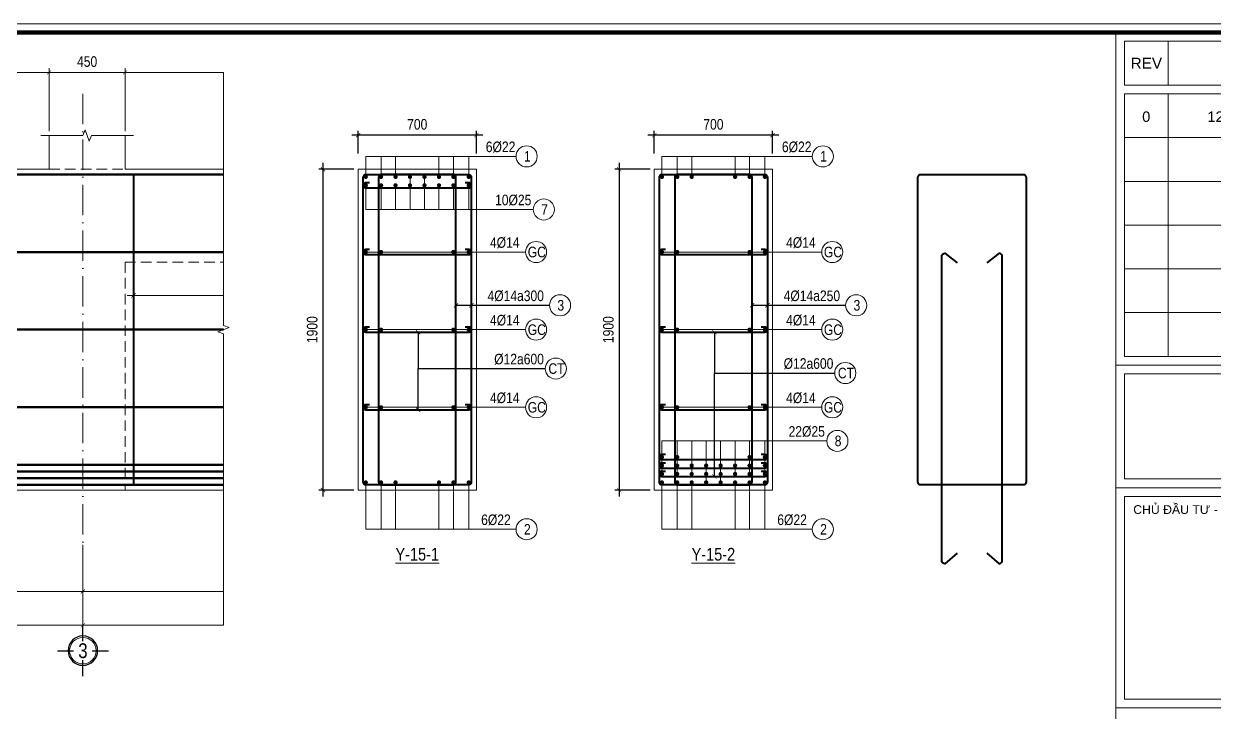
# Model space of a CAD drawing. Header units: millimetres. Extents: x 3014920 to 3563667, y -1638653 to -1356471.
# Drawn here: x 3182560 to 3189611, y -1610142 to -1606064 of the extents above; entities that cross this region are included whole.
import ezdxf
from ezdxf.enums import TextEntityAlignment as Align
from ezdxf.xclip import XClip

# ---------------------------------------------------------------- set-up
doc = ezdxf.new("R2010")
doc.units = ezdxf.units.MM
doc.header["$MEASUREMENT"] = 0
doc.header["$XCLIPFRAME"] = 0
doc.header["$PDMODE"] = 2
for name, pattern in [('6 TANG DIEN HINH 14-15$0$ACAD_ISO10W100', [18, 12, -3, 0, -3]), ('ACAD_ISO04W100', [30, 24, -3, 0, -3]), ('HIDDEN', [0.375, 0.25, -0.125])]:
    doc.linetypes.add(name, pattern=pattern)
doc.layers.get('0').update_dxf_attribs({"lineweight": 9})
doc.layers.get('Defpoints').update_dxf_attribs({"color": 10, "lineweight": 0})
for name, color, linetype, lineweight in [('2', 2, 'Continuous', 20), ('CDAI', 21, 'Continuous', 40), ('CTHEP', 50, 'Continuous', 50), ('DBAO', 90, 'Continuous', 13), ('DGIONG', 130, 'Continuous', 13), ('KTH', 154, 'Continuous', 9), ('Net khuat', 8, 'HIDDEN', 13), ('TEXT', 7, 'Continuous', 15), ('TRUC', 251, 'ACAD_ISO04W100', 9)]:
    doc.layers.add(name, color=color, linetype=linetype, lineweight=lineweight)
doc.layers.add('8', color=8, linetype='Continuous')
doc.styles.add('CHG_XX_Khung ten$0$A1 BORDER$0$ARIAL', font='arial.ttf')
doc.styles.add('CHG_XX_Khung ten$0$A1 BORDER$0$Title Block DD$0$ARIAL', font='arial.ttf')
doc.styles.add('CHG_XX_Khung ten$0$arial', font='arial.ttf')
doc.styles.add('HELVECONDENSE', font='VHELVCN_0.TTF')
doc.styles.add('Star-HelCon', font='VHELVCN_0.TTF')
doc.styles.add('TTP-HelCon', font='VHELVCN_0.TTF')
doc.dimstyles.new('TTP-25', dxfattribs={"dimscale": 25, "dimtxt": 2.5, "dimasz": 1, "dimexe": 1, "dimexo": 1, "dimgap": 0.09, "dimtad": 0, "dimdec": 4, "dimrnd": 1, "dimzin": 9, "dimdsep": 46, "dimtxsty": 'TTP-HelCon', "dimblk": 'ARCHTICK', "dimcen": 0.09, "dimdle": 1.5, "dimclrd": 256, "dimclre": 256, "dimclrt": 7, "dimadec": 0, "dimazin": 0, "dimtfac": 1, "dimtdec": 4, "dimtmove": 0, "dimatfit": 3, "dimldrblk": 'ARCHTICK', "dimfxl": 1, "dimtvp": 1, "dimtolj": 1, "dimtzin": 0, "dimarcsym": 0})

# ---------------------------------------------------------------- blocks, each defined once
blk = doc.blocks.new('_ArchTick')
at = {"color": 0, "linetype": 'ByBlock', "const_width": 0.15}
blk.add_lwpolyline([(-0.5, -0.5), (0.5, 0.5)], dxfattribs=at)
blk = doc.blocks.new('*D823')
at = {"layer": 'Defpoints', "color": 0, "transparency": 16777216}
for p in [(17150, -2200), (20650, -2200), (20650, -2501)]:
    blk.add_point(p, dxfattribs=at)
at = {"layer": 'KTH', "lineweight": -2, "transparency": 16777216}
for p, q in [((17150, -2225), (17150, -2526)), ((20650, -2225), (20650, -2526)), ((17112.5, -2501), (20687.5, -2501))]:
    blk.add_line(p, q, dxfattribs=at)
at = {"layer": 'KTH', "lineweight": -2, "transparency": 16777216, "xscale": 25, "yscale": 25, "zscale": 25, "rotation": 180}
blk.add_blockref('_ArchTick', (17150, -2501), dxfattribs=at)
at = {"layer": 'KTH', "lineweight": -2, "transparency": 16777216, "xscale": 25, "yscale": 25, "zscale": 25}
blk.add_blockref('_ArchTick', (20650, -2501), dxfattribs=at)
at = {"layer": 'KTH', "color": 7, "transparency": 16777216, "insert": (18900, -2437.2), "char_height": 62.5, "attachment_point": 5, "style": 'TTP-HelCon'}
blk.add_mtext('\\A1;3500', dxfattribs=at)
blk = doc.blocks.new('*D824')
at = {"layer": 'Defpoints', "color": 0, "transparency": 16777216}
for p in [(15950, 574), (15950, 300), (16950, 200)]:
    blk.add_point(p, dxfattribs=at)
at = {"layer": 'KTH', "lineweight": -2, "transparency": 16777216}
for p, q in [((16987.5, 574), (15912.5, 574)), ((15950, 325), (15950, 599)), ((16950, 225), (16950, 599))]:
    blk.add_line(p, q, dxfattribs=at)
at = {"layer": 'KTH', "lineweight": -2, "transparency": 16777216, "xscale": 25, "yscale": 25, "zscale": 25, "rotation": 180}
blk.add_blockref('_ArchTick', (15950, 574), dxfattribs=at)
at = {"layer": 'KTH', "lineweight": -2, "transparency": 16777216, "xscale": 25, "yscale": 25, "zscale": 25}
blk.add_blockref('_ArchTick', (16950, 574), dxfattribs=at)
at = {"layer": 'KTH', "color": 7, "transparency": 16777216, "insert": (16450, 637.8), "char_height": 62.5, "attachment_point": 5, "style": 'TTP-HelCon'}
blk.add_mtext('\\A1;1000', dxfattribs=at)
blk = doc.blocks.new('*D825')
at = {"layer": 'Defpoints', "color": 0, "transparency": 16777216}
for p in [(17400, 574), (17400, 200), (19000.2, -70)]:
    blk.add_point(p, dxfattribs=at)
at = {"layer": 'KTH', "lineweight": -2, "transparency": 16777216}
for p, q in [((19037.7, 574), (17362.5, 574)), ((17400, 225), (17400, 599)), ((19000.2, -45), (19000.2, 599))]:
    blk.add_line(p, q, dxfattribs=at)
at = {"layer": 'KTH', "lineweight": -2, "transparency": 16777216, "xscale": 25, "yscale": 25, "zscale": 25, "rotation": 180}
blk.add_blockref('_ArchTick', (17400, 574), dxfattribs=at)
at = {"layer": 'KTH', "lineweight": -2, "transparency": 16777216, "xscale": 25, "yscale": 25, "zscale": 25}
blk.add_blockref('_ArchTick', (19000.2, 574), dxfattribs=at)
at = {"layer": 'KTH', "color": 7, "transparency": 16777216, "insert": (18200.1, 637.8), "char_height": 62.5, "attachment_point": 5, "style": 'TTP-HelCon'}
blk.add_mtext('\\A1;1600', dxfattribs=at)
blk = doc.blocks.new('*D826')
at = {"layer": 'Defpoints', "color": 0, "transparency": 16777216}
for p in [(17450, -543.9), (20650, -550), (20650, -747.1)]:
    blk.add_point(p, dxfattribs=at)
at = {"layer": 'KTH', "lineweight": -2, "transparency": 16777216}
for p, q in [((17450, -568.9), (17450, -772.1)), ((20650, -575), (20650, -772.1)), ((17412.5, -747.1), (20687.5, -747.1))]:
    blk.add_line(p, q, dxfattribs=at)
at = {"layer": 'KTH', "lineweight": -2, "transparency": 16777216, "xscale": 25, "yscale": 25, "zscale": 25, "rotation": 180}
blk.add_blockref('_ArchTick', (17450, -747.1), dxfattribs=at)
at = {"layer": 'KTH', "lineweight": -2, "transparency": 16777216, "xscale": 25, "yscale": 25, "zscale": 25}
blk.add_blockref('_ArchTick', (20650, -747.1), dxfattribs=at)
at = {"layer": 'KTH', "color": 7, "transparency": 16777216, "insert": (19050, -677.2), "char_height": 62.5, "attachment_point": 5, "style": 'TTP-HelCon'}
blk.add_mtext('\\A1;6Þ12a250-3', dxfattribs=at)
blk = doc.blocks.new('*D837')
at = {"layer": 'Defpoints', "color": 0, "transparency": 16777216}
for p in [(17150, -2501), (22000, -2501), (17150, -2701)]:
    blk.add_point(p, dxfattribs=at)
at = {"layer": 'KTH', "lineweight": -2, "transparency": 16777216}
for p, q in [((17150, -2526), (17150, -2726)), ((22000, -2526), (22000, -2726)), ((22037.5, -2701), (17112.5, -2701))]:
    blk.add_line(p, q, dxfattribs=at)
at = {"layer": 'KTH', "lineweight": -2, "transparency": 16777216, "xscale": 25, "yscale": 25, "zscale": 25, "rotation": 180}
blk.add_blockref('_ArchTick', (17150, -2701), dxfattribs=at)
at = {"layer": 'KTH', "lineweight": -2, "transparency": 16777216, "xscale": 25, "yscale": 25, "zscale": 25}
blk.add_blockref('_ArchTick', (22000, -2701), dxfattribs=at)
at = {"layer": 'KTH', "color": 7, "transparency": 16777216, "insert": (19575, -2637.2), "char_height": 62.5, "attachment_point": 5, "style": 'TTP-HelCon'}
blk.add_mtext('\\A1;4850', dxfattribs=at)
blk = doc.blocks.new('dau truc')
blk.add_circle((0, 0), 180)
at = {"layer": '8'}
for p, q in [((0, 127), (0, 345)), ((-127, 0), (-345, 0)), ((0, -345), (0, -127)), ((345, 0), (127, 0))]:
    blk.add_line(p, q, dxfattribs=at)
blk.add_circle((0, 0), 200, dxfattribs=at)
at = {"layer": 'TEXT', "style": 'HELVECONDENSE'}
blk.add_attdef('A', text='', height=233, dxfattribs=at).set_placement((0, 0), align=Align.MIDDLE)
blk = doc.blocks.new('*D838')
at = {"layer": 'Defpoints', "color": 0, "transparency": 16777216}
for p in [(6700, -2501), (17150, -2501), (17150, -2701)]:
    blk.add_point(p, dxfattribs=at)
at = {"layer": 'KTH', "lineweight": -2, "transparency": 16777216}
for p, q in [((6700, -2526), (6700, -2726)), ((17150, -2526), (17150, -2726)), ((6662.5, -2701), (17187.5, -2701))]:
    blk.add_line(p, q, dxfattribs=at)
at = {"layer": 'KTH', "lineweight": -2, "transparency": 16777216, "xscale": 25, "yscale": 25, "zscale": 25, "rotation": 180}
blk.add_blockref('_ArchTick', (6700, -2701), dxfattribs=at)
at = {"layer": 'KTH', "lineweight": -2, "transparency": 16777216, "xscale": 25, "yscale": 25, "zscale": 25}
blk.add_blockref('_ArchTick', (17150, -2701), dxfattribs=at)
at = {"layer": 'KTH', "color": 7, "transparency": 16777216, "insert": (11925, -2637.2), "char_height": 62.5, "attachment_point": 5, "style": 'TTP-HelCon'}
blk.add_mtext('\\A1;10450', dxfattribs=at)
blk = doc.blocks.new('*D850')
at = {"layer": 'Defpoints', "color": 0, "transparency": 16777216}
for p in [(17400, 574), (16950, 200), (17400, 200)]:
    blk.add_point(p, dxfattribs=at)
at = {"layer": 'KTH', "lineweight": -2, "transparency": 16777216}
for p, q in [((16912.5, 574), (17437.5, 574)), ((16950, 225), (16950, 599)), ((17400, 225), (17400, 599))]:
    blk.add_line(p, q, dxfattribs=at)
at = {"layer": 'KTH', "lineweight": -2, "transparency": 16777216, "xscale": 25, "yscale": 25, "zscale": 25, "rotation": 180}
blk.add_blockref('_ArchTick', (16950, 574), dxfattribs=at)
at = {"layer": 'KTH', "lineweight": -2, "transparency": 16777216, "xscale": 25, "yscale": 25, "zscale": 25}
blk.add_blockref('_ArchTick', (17400, 574), dxfattribs=at)
at = {"layer": 'KTH', "color": 7, "transparency": 16777216, "insert": (17175, 637.8), "char_height": 62.5, "attachment_point": 5, "style": 'TTP-HelCon'}
blk.add_mtext('\\A1;450', dxfattribs=at)
blk = doc.blocks.new('*D812')
at = {"layer": 'Defpoints', "color": 0, "transparency": 16777216}
for p in [(14250, -2200), (17150, -2200), (17150, -2501)]:
    blk.add_point(p, dxfattribs=at)
at = {"layer": 'KTH', "lineweight": -2, "transparency": 16777216}
for p, q in [((14250, -2225), (14250, -2526)), ((17150, -2225), (17150, -2526)), ((14212.5, -2501), (17187.5, -2501))]:
    blk.add_line(p, q, dxfattribs=at)
at = {"layer": 'KTH', "lineweight": -2, "transparency": 16777216, "xscale": 25, "yscale": 25, "zscale": 25, "rotation": 180}
blk.add_blockref('_ArchTick', (14250, -2501), dxfattribs=at)
at = {"layer": 'KTH', "lineweight": -2, "transparency": 16777216, "xscale": 25, "yscale": 25, "zscale": 25}
blk.add_blockref('_ArchTick', (17150, -2501), dxfattribs=at)
at = {"layer": 'KTH', "color": 7, "transparency": 16777216, "insert": (15700, -2437.2), "char_height": 62.5, "attachment_point": 5, "style": 'TTP-HelCon'}
blk.add_mtext('\\A1;2900', dxfattribs=at)
blk = doc.blocks.new('*D805')
at = {"layer": 'Defpoints', "color": 0, "ltscale": 500, "transparency": 16777216}
for p in [(3184540.8, -1606925.8), (3184332.5, -1608825.8), (3184540.8, -1608825.8)]:
    blk.add_point(p, dxfattribs=at)
at = {"layer": 'KTH', "lineweight": -2, "ltscale": 500, "transparency": 16777216}
for p, q in [((3184332.5, -1606888.3), (3184332.5, -1608863.3)), ((3184515.8, -1606925.8), (3184307.5, -1606925.8)), ((3184515.8, -1608825.8), (3184307.5, -1608825.8))]:
    blk.add_line(p, q, dxfattribs=at)
at = {"layer": 'KTH', "lineweight": -2, "ltscale": 500, "transparency": 16777216, "xscale": 25, "yscale": 25, "zscale": 25}
for p, rotation in [((3184332.5, -1606925.8), 90), ((3184332.5, -1608825.8), 270)]:
    blk.add_blockref('_ArchTick', p, dxfattribs=dict(at, rotation=rotation))
at = {"layer": 'KTH', "color": 7, "ltscale": 500, "transparency": 16777216, "insert": (3184268.7, -1607875.8), "char_height": 62.5, "attachment_point": 5, "rotation": 90, "style": 'TTP-HelCon'}
blk.add_mtext('\\A1;1900', dxfattribs=at)
blk = doc.blocks.new('*D806')
at = {"layer": 'Defpoints', "color": 0, "ltscale": 500, "transparency": 16777216}
for p in [(3184540.8, -1606723.6), (3184540.8, -1606856.8), (3185240.8, -1606856.8)]:
    blk.add_point(p, dxfattribs=at)
at = {"layer": 'KTH', "lineweight": -2, "ltscale": 500, "transparency": 16777216}
for p, q in [((3185278.3, -1606723.6), (3184503.3, -1606723.6)), ((3184540.8, -1606831.8), (3184540.8, -1606698.6)), ((3185240.8, -1606831.8), (3185240.8, -1606698.6))]:
    blk.add_line(p, q, dxfattribs=at)
at = {"layer": 'KTH', "lineweight": -2, "ltscale": 500, "transparency": 16777216, "xscale": 25, "yscale": 25, "zscale": 25, "rotation": 180}
blk.add_blockref('_ArchTick', (3184540.8, -1606723.6), dxfattribs=at)
at = {"layer": 'KTH', "lineweight": -2, "ltscale": 500, "transparency": 16777216, "xscale": 25, "yscale": 25, "zscale": 25}
blk.add_blockref('_ArchTick', (3185240.8, -1606723.6), dxfattribs=at)
at = {"layer": 'KTH', "color": 7, "ltscale": 500, "transparency": 16777216, "insert": (3184890.8, -1606659.8), "char_height": 62.5, "attachment_point": 5, "style": 'TTP-HelCon'}
blk.add_mtext('\\A1;700', dxfattribs=at)
blk = doc.blocks.new('*D807')
at = {"layer": 'Defpoints', "color": 0, "ltscale": 500, "transparency": 16777216}
for p in [(3186295, -1606925.8), (3186086.7, -1608825.8), (3186295, -1608825.8)]:
    blk.add_point(p, dxfattribs=at)
at = {"layer": 'KTH', "lineweight": -2, "ltscale": 500, "transparency": 16777216}
for p, q in [((3186086.7, -1606888.3), (3186086.7, -1608863.3)), ((3186270, -1606925.8), (3186061.7, -1606925.8)), ((3186270, -1608825.8), (3186061.7, -1608825.8))]:
    blk.add_line(p, q, dxfattribs=at)
at = {"layer": 'KTH', "lineweight": -2, "ltscale": 500, "transparency": 16777216, "xscale": 25, "yscale": 25, "zscale": 25}
for p, rotation in [((3186086.7, -1606925.8), 90), ((3186086.7, -1608825.8), 270)]:
    blk.add_blockref('_ArchTick', p, dxfattribs=dict(at, rotation=rotation))
at = {"layer": 'KTH', "color": 7, "ltscale": 500, "transparency": 16777216, "insert": (3186022.9, -1607875.8), "char_height": 62.5, "attachment_point": 5, "rotation": 90, "style": 'TTP-HelCon'}
blk.add_mtext('\\A1;1900', dxfattribs=at)
blk = doc.blocks.new('*D808')
at = {"layer": 'Defpoints', "color": 0, "ltscale": 500, "transparency": 16777216}
for p in [(3186295, -1606723.6), (3186295, -1606856.8), (3186995, -1606856.8)]:
    blk.add_point(p, dxfattribs=at)
at = {"layer": 'KTH', "lineweight": -2, "ltscale": 500, "transparency": 16777216}
for p, q in [((3187032.5, -1606723.6), (3186257.5, -1606723.6)), ((3186295, -1606831.8), (3186295, -1606698.6)), ((3186995, -1606831.8), (3186995, -1606698.6))]:
    blk.add_line(p, q, dxfattribs=at)
at = {"layer": 'KTH', "lineweight": -2, "ltscale": 500, "transparency": 16777216, "xscale": 25, "yscale": 25, "zscale": 25, "rotation": 180}
blk.add_blockref('_ArchTick', (3186295, -1606723.6), dxfattribs=at)
at = {"layer": 'KTH', "lineweight": -2, "ltscale": 500, "transparency": 16777216, "xscale": 25, "yscale": 25, "zscale": 25}
blk.add_blockref('_ArchTick', (3186995, -1606723.6), dxfattribs=at)
at = {"layer": 'KTH', "color": 7, "ltscale": 500, "transparency": 16777216, "insert": (3186645, -1606659.8), "char_height": 62.5, "attachment_point": 5, "style": 'TTP-HelCon'}
blk.add_mtext('\\A1;700', dxfattribs=at)
blk = doc.blocks.new('CHG_XX_Khung ten')
for p, q in [((687, 577), (687, 17)), ((687, 501), (824, 501)), ((687, 473), (824, 473)), ((687, 422.69), (824, 422.69))]:
    blk.add_line(p, q)
at = {"linetype": 'Continuous'}
for p, q in [((699, 575), (699, 565)), ((699, 563), (699, 503))]:
    blk.add_line(p, q, dxfattribs=at)
blk.add_lwpolyline([(15, 579), (826, 579), (826, 15), (15, 15)], close=True)
at = {"color": 4, "linetype": 'Continuous', "const_width": 1}
blk.add_lwpolyline([(17, 577), (824, 577), (824, 17), (17, 17)], close=True, dxfattribs=at)
at = {"linetype": 'Continuous'}
for points in [[(822, 565), (689, 565), (689, 575), (822, 575)], [(822, 553), (689, 553), (689, 563), (822, 563)], [(822, 543), (689, 543), (689, 553), (822, 553)], [(822, 533), (689, 533), (689, 543), (822, 543)], [(822, 523), (689, 523), (689, 533), (822, 533)], [(822, 513), (689, 513), (689, 523), (822, 523)], [(822, 503), (689, 503), (689, 513), (822, 513)], [(689, 499), (822, 499), (822, 475), (689, 475)], [(689, 471), (822, 471), (822, 424.69), (689, 424.69)]]:
    blk.add_lwpolyline(points, close=True, dxfattribs=at)
for s, height, style, p in [('REV', 2.5, 'CHG_XX_Khung ten$0$A1 BORDER$0$ARIAL', (694, 570)), ('0', 2.39, 'CHG_XX_Khung ten$0$arial', (693.97, 557.78)), ('12/08/2019', 2.389, 'CHG_XX_Khung ten$0$arial', (716.29, 557.78))]:
    blk.add_text(s, height=height, dxfattribs=dict(style=style)).set_placement(p, align=Align.MIDDLE_CENTER)
at = {"style": 'CHG_XX_Khung ten$0$A1 BORDER$0$Title Block DD$0$ARIAL'}
blk.add_text('CHỦ ĐẦU TƯ - CLIENT', height=2, dxfattribs=at).set_placement((691, 468), align=Align.MIDDLE_LEFT)
blk = doc.blocks.new('2Y-15')
at = {"layer": 'CDAI', "elevation": 0}
blk.add_lwpolyline([(17450, -30), (17450, -1870)], dxfattribs=at)
at = {"layer": 'CTHEP'}
for p, q in [((6725.00001, -30), (39470, -30)), ((39394.99693, -490), (6758.73211, -490)), ((39394.99693, -950), (6760.17004, -950)), ((39394.99693, -1409.99999), (6760.17004, -1410))]:
    blk.add_line(p, q, dxfattribs=at)
at = {"layer": 'CTHEP', "elevation": 0}
for points in [[(6725.00001, -1870), (39460.00179, -1870), (39460.00179, -1169.52907)], [(14250.0075, -1750), (20650.00771, -1750)], [(14250.0075, -1790), (20650.00771, -1790)], [(14250.0075, -1830), (20650.00771, -1830)]]:
    blk.add_lwpolyline(points, dxfattribs=at)
at = {"layer": 'DBAO', "linetype": 'Continuous'}
for p, q in [((16950, 200), (16950, 0)), ((17400, 200), (17400, 0)), ((10050, 0), (16950, 0)), ((17400, 0), (22000, 0))]:
    blk.add_line(p, q, dxfattribs=at)
at = {"layer": 'DBAO', "linetype": 'Continuous', "elevation": 0, "flags": 128}
blk.add_lwpolyline([(39500, 0), (39500, -1900), (17400, -1900), (17400, -1900)], dxfattribs=at)
at = {"layer": 'DBAO', "elevation": 0}
blk.add_lwpolyline([(16700, -1900), (16700, -1900), (17400, -1900), (17400, -1900)], dxfattribs=at)
at = {"layer": 'DGIONG', "linetype": 'Continuous', "elevation": 0, "flags": 128}
blk.add_lwpolyline([(17450, 200), (17200, 200), (17187.5, 165.65653), (17162.5, 234.34347), (17150, 200), (16899.985, 200)], dxfattribs=at)
at = {"layer": 'Net khuat', "ltscale": 250}
for p, q in [((16950, 0), (17400, 0)), ((17424.99176, 0), (17424.99926, 0)), ((17400, -550), (21425.00771, -550)), ((17400, -550), (17400, -1900)), ((16700, -1900), (17400.00001, -1900))]:
    blk.add_line(p, q, dxfattribs=at)
at = {"layer": 'TRUC', "linetype": '6 TANG DIEN HINH 14-15$0$ACAD_ISO10W100', "ltscale": 15, "elevation": 0}
blk.add_lwpolyline([(17150, 447.49607), (17150, -2275.52213)], dxfattribs=at)
at = {"layer": '2', "ltscale": 300}
ref = blk.add_blockref('dau truc', (17150.0075, -2851.86454), dxfattribs=dict(at, xscale=-0.436713129747659, yscale=0.436713129747659, zscale=0.4367131294857245))
ref.add_attrib('A', '3', dxfattribs={"layer": 'TEXT', "height": 87.5, "style": 'HELVECONDENSE'}).set_placement((17150.0075, -2851.86454), align=Align.MIDDLE)
at = {"layer": 'KTH'}
for base, p1, p2, picture, middle in [((15950.0075, 574.00461), (16950, 200), (15950.0075, 300), '*D824', (16450.00375, 637.83794)), ((17400, 574.00461), (16950, 200), (17400, 200), '*D850', (17175, 637.83794)), ((17150.0075, -2701), (6700.0075, -2501.04426), (17150.0075, -2501.04426), '*D838', (11925.0075, -2637.16667))]:
    dim = blk.add_linear_dim(base=base, p1=p1, p2=p2, angle=180, dimstyle='TTP-25', override={"dimtmove": 1}, dxfattribs=at)
    dim.commit()
    dim.dimension.update_dxf_attribs({"geometry": picture, "text_midpoint": middle})
for base, p1, p2, picture, middle in [((17400, 574.00461), (19000.22764, -70), (17400, 200), '*D825', (18200.11382, 637.83794)), ((17150, -2501.04426), (14250.00751, -2200), (17150, -2200), '*D812', (15700.00375, -2437.21093)), ((20650.00771, -2501.04426), (17150, -2200), (20650.00771, -2200), '*D823', (18900.00386, -2437.21093)), ((17150.0075, -2701), (22000.0075, -2501.04426), (17150.0075, -2501.04426), '*D837', (19575.0075, -2637.16667))]:
    dim = blk.add_linear_dim(base=base, p1=p1, p2=p2, dimstyle='TTP-25', override={"dimtmove": 1}, dxfattribs=at)
    dim.commit()
    dim.dimension.update_dxf_attribs({"geometry": picture, "text_midpoint": middle})
dim = blk.add_linear_dim(base=(20650.00771, -747.13667), p1=(17450, -543.90476), p2=(20650.00771, -550), text='6Þ12a250-3', dimstyle='TTP-25', override={"dimtmove": 1}, dxfattribs=at)
dim.commit()
dim.dimension.update_dxf_attribs({"geometry": '*D826', "text_midpoint": (19050.00386, -677.22)})

msp = doc.modelspace()

# ---------------------------------------------------------------- linework, layer by layer
at = {"layer": 'CDAI', "elevation": 0}
for points in [[(3184589.53332, -1606955.84632), (3185192.03332, -1606955.84632, -0.4142135624), (3185210.78332, -1606974.59632), (3185210.78332, -1608777.09632, -0.4142135624), (3185192.03332, -1608795.84632), (3184589.53332, -1608795.84632, -0.4142135624), (3184570.78332, -1608777.09632), (3184570.78332, -1606974.59632, -0.4142135624)], [(3185101.31904, -1606955.84632), (3184680.24761, -1606955.84632, 0.4142135624), (3184661.49761, -1606974.59632), (3184661.49761, -1608777.09632, 0.4142135624), (3184680.24761, -1608795.84632), (3185101.31904, -1608795.84632, 0.4142135624), (3185120.06904, -1608777.09632), (3185120.06904, -1606974.59632, 0.4142135624)], [(3186343.71448, -1606955.84632), (3186946.21448, -1606955.84632, -0.4142135624), (3186964.96448, -1606974.59632), (3186964.96448, -1608777.09632, -0.4142135624), (3186946.21448, -1608795.84632), (3186343.71448, -1608795.84632, -0.4142135624), (3186324.96448, -1608777.09632), (3186324.96448, -1606974.59632, -0.4142135624)], [(3186855.50019, -1606955.84632), (3186434.42877, -1606955.84632, 0.4142135624), (3186415.67877, -1606974.59632), (3186415.67877, -1608777.09632, 0.4142135624), (3186434.42877, -1608795.84632), (3186855.50019, -1608795.84632, 0.4142135624), (3186874.25019, -1608777.09632), (3186874.25019, -1606974.59632, 0.4142135624)], [(3187875.37117, -1606955.84632), (3188477.87117, -1606955.84632, -0.4142135624), (3188496.62117, -1606974.59632), (3188496.62117, -1608777.09632, -0.4142135624), (3188477.87117, -1608795.84632), (3187875.37117, -1608795.84632, -0.4142135624), (3187856.62117, -1608777.09632), (3187856.62117, -1606974.59632, -0.4142135624)]]:
    msp.add_lwpolyline(points, format="xyb", close=True, dxfattribs=at)
for points in [[(3184607.70331, -1607005.84632), (3184585.78332, -1607005.84632, 0.4142135624), (3184570.78332, -1607020.84632, 0.4142135624), (3184585.78332, -1607035.84632), (3185195.78332, -1607035.84632, 0.4142135624), (3185210.78332, -1607020.84632, 0.4142135624), (3185195.78332, -1607005.84632), (3185173.86333, -1607005.84632)], [(3184607.70331, -1607400.84631), (3184585.78332, -1607400.84631, 0.4142135624), (3184570.78332, -1607415.84631, 0.4142135624), (3184585.78332, -1607430.84631), (3185195.78332, -1607430.84631, 0.4142135624), (3185210.78332, -1607415.84631, 0.4142135624), (3185195.78332, -1607400.84631), (3185173.86333, -1607400.84631)], [(3186361.88447, -1607400.84631), (3186339.96448, -1607400.84631, 0.4142135624), (3186324.96448, -1607415.84631, 0.4142135624), (3186339.96448, -1607430.84631), (3186949.96448, -1607430.84631, 0.4142135624), (3186964.96448, -1607415.84631, 0.4142135624), (3186949.96448, -1607400.84631), (3186928.04449, -1607400.84631)], [(3188088.92801, -1609200.58405), (3188016.08546, -1609263.51747, -0.4142135624), (3187997.33546, -1609244.76747), (3187997.33546, -1607442.26747, -0.4142135624), (3188016.08546, -1607423.51747), (3188088.92801, -1607479.92224)], [(3188264.31433, -1609200.58405), (3188337.15688, -1609263.51747, 0.4142135624), (3188355.90688, -1609244.76747), (3188355.90688, -1607442.26747, 0.4142135624), (3188337.15688, -1607423.51747), (3188264.31433, -1607479.92224)], [(3184607.70331, -1607860.84632), (3184585.78332, -1607860.84632, 0.4142135624), (3184570.78332, -1607875.84632, 0.4142135624), (3184585.78332, -1607890.84632), (3185195.78332, -1607890.84632, 0.4142135624), (3185210.78332, -1607875.84632, 0.4142135624), (3185195.78332, -1607860.84632), (3185173.86333, -1607860.84632)], [(3186361.88447, -1607860.84632), (3186339.96448, -1607860.84632, 0.4142135624), (3186324.96448, -1607875.84632, 0.4142135624), (3186339.96448, -1607890.84632), (3186949.96448, -1607890.84632, 0.4142135624), (3186964.96448, -1607875.84632, 0.4142135624), (3186949.96448, -1607860.84632), (3186928.04449, -1607860.84632)], [(3184607.70331, -1608320.84631), (3184585.78332, -1608320.84631, 0.4142135624), (3184570.78332, -1608335.84631, 0.4142135624), (3184585.78332, -1608350.84631), (3185195.78332, -1608350.84631, 0.4142135624), (3185210.78332, -1608335.84631, 0.4142135624), (3185195.78332, -1608320.84631), (3185173.86333, -1608320.84631)], [(3186361.88447, -1608320.84631), (3186339.96448, -1608320.84631, 0.4142135624), (3186324.96448, -1608335.84631, 0.4142135624), (3186339.96448, -1608350.84631), (3186949.96448, -1608350.84631, 0.4142135624), (3186964.96448, -1608335.84631, 0.4142135624), (3186949.96448, -1608320.84631), (3186928.04449, -1608320.84631)], [(3186361.88447, -1608615.84631), (3186339.96448, -1608615.84631, 0.4142135624), (3186324.96448, -1608630.84631, 0.4142135624), (3186339.96448, -1608645.84631), (3186949.96448, -1608645.84631, 0.4142135624), (3186964.96448, -1608630.84631, 0.4142135624), (3186949.96448, -1608615.84631), (3186928.04449, -1608615.84631)], [(3186361.88447, -1608665.84632), (3186339.96448, -1608665.84632, 0.4142135624), (3186324.96448, -1608680.84632, 0.4142135624), (3186339.96448, -1608695.84632), (3186949.96448, -1608695.84632, 0.4142135624), (3186964.96448, -1608680.84632, 0.4142135624), (3186949.96448, -1608665.84632), (3186928.04449, -1608665.84632)], [(3186361.88447, -1608715.84632), (3186339.96448, -1608715.84632, 0.4142135624), (3186324.96448, -1608730.84632, 0.4142135624), (3186339.96448, -1608745.84632), (3186949.96448, -1608745.84632, 0.4142135624), (3186964.96448, -1608730.84632, 0.4142135624), (3186949.96448, -1608715.84632), (3186928.04449, -1608715.84632)]]:
    msp.add_lwpolyline(points, format="xyb", dxfattribs=at)
at = {"layer": 'CTHEP', "const_width": 12.5, "elevation": 0}
for points in [[(3184579.53332, -1606970.84632, 1), (3184592.03332, -1606970.84632, 1)], [(3184670.24761, -1606970.84632, -1), (3184682.74761, -1606970.84632, -1)], [(3184755.96189, -1606970.84632, -1), (3184768.46189, -1606970.84632, -1)], [(3184841.67618, -1606970.84632, -1), (3184854.17618, -1606970.84632, -1)], [(3184939.89047, -1606970.84632, 1), (3184927.39047, -1606970.84632, 1)], [(3185025.60475, -1606970.84632, 1), (3185013.10475, -1606970.84632, 1)], [(3185111.31904, -1606970.84632, 1), (3185098.81904, -1606970.84632, 1)], [(3185189.53332, -1606970.84632, 1), (3185202.03332, -1606970.84632, 1)], [(3186333.71448, -1606970.84632, 1), (3186346.21448, -1606970.84632, 1)], [(3186424.42877, -1606970.84632, -1), (3186436.92877, -1606970.84632, -1)], [(3186510.14305, -1606970.84632, -1), (3186522.64305, -1606970.84632, -1)], [(3186779.78591, -1606970.84632, 1), (3186767.28591, -1606970.84632, 1)], [(3186865.50019, -1606970.84632, 1), (3186853.00019, -1606970.84632, 1)], [(3186943.71448, -1606970.84632, 1), (3186956.21448, -1606970.84632, 1)], [(3184579.53332, -1607020.84632, 1), (3184592.03332, -1607020.84632, 1)], [(3184670.24761, -1607020.84632, -1), (3184682.74761, -1607020.84632, -1)], [(3184755.96189, -1607020.84632, -1), (3184768.46189, -1607020.84632, -1)], [(3184841.67618, -1607020.84632, -1), (3184854.17618, -1607020.84632, -1)], [(3184939.89047, -1607020.84632, 1), (3184927.39047, -1607020.84632, 1)], [(3185025.60475, -1607020.84632, 1), (3185013.10475, -1607020.84632, 1)], [(3185111.31904, -1607020.84632, 1), (3185098.81904, -1607020.84632, 1)], [(3185189.53332, -1607020.84632, 1), (3185202.03332, -1607020.84632, 1)], [(3184579.53332, -1607415.84631, 1), (3184592.03332, -1607415.84631, 1)], [(3184670.24761, -1607415.84632, 1), (3184682.74761, -1607415.84632, 1)], [(3185098.81904, -1607415.84632, 1), (3185111.31904, -1607415.84632, 1)], [(3185189.53332, -1607415.84631, 1), (3185202.03332, -1607415.84631, 1)], [(3186333.71448, -1607415.84631, 1), (3186346.21448, -1607415.84631, 1)], [(3186424.42877, -1607415.84632, 1), (3186436.92877, -1607415.84632, 1)], [(3186853.00019, -1607415.84632, 1), (3186865.50019, -1607415.84632, 1)], [(3186943.71448, -1607415.84631, 1), (3186956.21448, -1607415.84631, 1)], [(3184579.53332, -1607875.84632, 1), (3184592.03332, -1607875.84632, 1)], [(3184670.24761, -1607875.84632, 1), (3184682.74761, -1607875.84632, 1)], [(3185098.81904, -1607875.84632, 1), (3185111.31904, -1607875.84632, 1)], [(3185189.53332, -1607875.84632, 1), (3185202.03332, -1607875.84632, 1)], [(3186333.71448, -1607875.84632, 1), (3186346.21448, -1607875.84632, 1)], [(3186424.42877, -1607875.84632, 1), (3186436.92877, -1607875.84632, 1)], [(3186853.00019, -1607875.84632, 1), (3186865.50019, -1607875.84632, 1)], [(3186943.71448, -1607875.84632, 1), (3186956.21448, -1607875.84632, 1)], [(3184579.53332, -1608335.84631, 1), (3184592.03332, -1608335.84631, 1)], [(3184670.24761, -1608335.84631, 1), (3184682.74761, -1608335.84631, 1)], [(3185098.81904, -1608335.84631, 1), (3185111.31904, -1608335.84631, 1)], [(3185189.53332, -1608335.84631, 1), (3185202.03332, -1608335.84631, 1)], [(3186333.71448, -1608335.84631, 1), (3186346.21448, -1608335.84631, 1)], [(3186424.42877, -1608335.84631, 1), (3186436.92877, -1608335.84631, 1)], [(3186853.00019, -1608335.84631, 1), (3186865.50019, -1608335.84631, 1)], [(3186943.71448, -1608335.84631, 1), (3186956.21448, -1608335.84631, 1)], [(3186333.71448, -1608630.84631, -1), (3186346.21448, -1608630.84631, -1)], [(3186333.71448, -1608680.84632, -1), (3186346.21448, -1608680.84632, -1)], [(3186424.42877, -1608630.84631, 1), (3186436.92877, -1608630.84631, 1)], [(3186424.42877, -1608680.84631, 1), (3186436.92877, -1608680.84631, 1)], [(3186510.14305, -1608680.84631, 1), (3186522.64305, -1608680.84631, 1)], [(3186595.85734, -1608680.84631, 1), (3186608.35734, -1608680.84631, 1)], [(3186694.07162, -1608680.84631, -1), (3186681.57162, -1608680.84631, -1)], [(3186779.78591, -1608680.84631, -1), (3186767.28591, -1608680.84631, -1)], [(3186865.50019, -1608630.84631, -1), (3186853.00019, -1608630.84631, -1)], [(3186865.50019, -1608680.84631, -1), (3186853.00019, -1608680.84631, -1)], [(3186943.71448, -1608630.84631, -1), (3186956.21448, -1608630.84631, -1)], [(3186943.71448, -1608680.84632, -1), (3186956.21448, -1608680.84632, -1)], [(3186333.71448, -1608730.84632, -1), (3186346.21448, -1608730.84632, -1)], [(3186424.42877, -1608730.84632, 1), (3186436.92877, -1608730.84632, 1)], [(3186510.14305, -1608730.84631, 1), (3186522.64305, -1608730.84631, 1)], [(3186595.85734, -1608730.84631, 1), (3186608.35734, -1608730.84631, 1)], [(3186694.07162, -1608730.84631, -1), (3186681.57162, -1608730.84631, -1)], [(3186779.78591, -1608730.84631, -1), (3186767.28591, -1608730.84631, -1)], [(3186865.50019, -1608730.84632, -1), (3186853.00019, -1608730.84632, -1)], [(3186943.71448, -1608730.84632, -1), (3186956.21448, -1608730.84632, -1)], [(3184579.53332, -1608780.84632, 1), (3184592.03332, -1608780.84632, 1)], [(3184670.24761, -1608780.84632, 1), (3184682.74761, -1608780.84632, 1)], [(3184755.96189, -1608780.84632, 1), (3184768.46189, -1608780.84632, 1)], [(3185025.60475, -1608780.84632, -1), (3185013.10475, -1608780.84632, -1)], [(3185111.31904, -1608780.84632, -1), (3185098.81904, -1608780.84632, -1)], [(3185189.53332, -1608780.84632, 1), (3185202.03332, -1608780.84632, 1)], [(3186333.71448, -1608780.84632, 1), (3186346.21448, -1608780.84632, 1)], [(3186424.42877, -1608780.84632, 1), (3186436.92877, -1608780.84632, 1)], [(3186510.14305, -1608780.84632, 1), (3186522.64305, -1608780.84632, 1)], [(3186595.85734, -1608780.84632, 1), (3186608.35734, -1608780.84632, 1)], [(3186694.07162, -1608780.84632, -1), (3186681.57162, -1608780.84632, -1)], [(3186779.78591, -1608780.84632, -1), (3186767.28591, -1608780.84632, -1)], [(3186865.50019, -1608780.84632, -1), (3186853.00019, -1608780.84632, -1)], [(3186943.71448, -1608780.84632, 1), (3186956.21448, -1608780.84632, 1)]]:
    msp.add_lwpolyline(points, format="xyb", close=True, dxfattribs=at)
at = {"layer": 'DBAO', "elevation": 0, "flags": 128}
for points in [[(3184540.78332, -1606925.84632), (3185240.78332, -1606925.84632)], [(3185240.78332, -1606925.84632), (3185240.78332, -1608825.84632), (3184540.78332, -1608825.84632), (3184540.78332, -1606925.84632)], [(3186294.96448, -1606925.84632), (3186994.96448, -1606925.84632)], [(3186994.96448, -1606925.84632), (3186994.96448, -1608825.84632), (3186294.96448, -1608825.84632), (3186294.96448, -1606925.84632)]]:
    msp.add_lwpolyline(points, dxfattribs=at)
at = {"layer": 'DGIONG'}
for p, q in [((3184585.78332, -1606970.84632), (3184585.78332, -1606849.09632)), ((3184585.78332, -1606849.09632), (3185476.37983, -1606849.09632)), ((3184676.49761, -1606970.84632), (3184676.49761, -1606849.09632)), ((3184762.21189, -1606970.84632), (3184762.21189, -1606849.09632)), ((3185019.35475, -1606970.84632), (3185019.35475, -1606849.09632)), ((3185105.06904, -1606970.84632), (3185105.06904, -1606849.09632)), ((3185195.78332, -1606970.84632), (3185195.78332, -1606849.09632)), ((3186339.96448, -1606970.84632), (3186339.96448, -1606849.09632)), ((3186339.96448, -1606849.09632), (3187230.56099, -1606849.09632)), ((3186430.67877, -1606970.84632), (3186430.67877, -1606849.09632)), ((3186516.39305, -1606970.84632), (3186516.39305, -1606849.09632)), ((3186773.53591, -1606970.84632), (3186773.53591, -1606849.09632)), ((3186859.25019, -1606970.84632), (3186859.25019, -1606849.09632)), ((3186949.96448, -1606970.84632), (3186949.96448, -1606849.09632)), ((3184847.92618, -1607163.86598), (3184847.92618, -1606970.84632)), ((3184933.64047, -1607163.86598), (3184933.64047, -1606970.84632)), ((3184585.78332, -1607027.09632), (3184585.78332, -1607163.86598)), ((3184676.49761, -1607020.84632), (3184676.49761, -1607163.86598)), ((3184762.21189, -1607020.84632), (3184762.21189, -1607163.86598)), ((3185019.35475, -1607020.84632), (3185019.35475, -1607163.86598)), ((3185105.06904, -1607020.84632), (3185105.06904, -1607163.86598)), ((3185195.78332, -1607020.84632), (3185195.78332, -1607163.86598)), ((3184585.78332, -1607163.86598), (3185578.08843, -1607163.86598)), ((3184585.78332, -1607415.84631), (3185532.34439, -1607415.84632)), ((3186339.96448, -1607415.84631), (3187286.52554, -1607415.84632)), ((3184585.78332, -1607875.84632), (3185532.34439, -1607875.84632)), ((3186339.96448, -1607875.84632), (3187286.52554, -1607875.84632)), ((3184585.78332, -1608335.84631), (3185532.34439, -1608335.84631)), ((3186339.96448, -1608335.84631), (3187286.52554, -1608335.84632)), ((3186339.96448, -1608534.89555), (3187316.71586, -1608534.89555)), ((3186339.96448, -1608730.84632), (3186339.96448, -1608534.89555)), ((3186430.67877, -1608730.84632), (3186430.67877, -1608534.89555)), ((3186516.39305, -1608730.84631), (3186516.39305, -1608534.89554)), ((3186602.10734, -1608780.84632), (3186602.10734, -1608534.89555)), ((3186687.82162, -1608780.84632), (3186687.82162, -1608534.89555)), ((3186773.53591, -1608730.84631), (3186773.53591, -1608534.89554)), ((3186859.25019, -1608730.84632), (3186859.25019, -1608534.89555)), ((3186949.96448, -1608730.84632), (3186949.96448, -1608534.89555)), ((3184585.78332, -1609058.24814), (3184585.78332, -1608780.84632)), ((3184676.49761, -1608780.84632), (3184676.49761, -1609058.24814)), ((3184762.21189, -1608780.84632), (3184762.21189, -1609058.24814)), ((3185019.35475, -1608780.84632), (3185019.35475, -1609058.24814)), ((3185105.06904, -1608780.84632), (3185105.06904, -1609058.24814)), ((3185195.78332, -1609058.24814), (3185195.78332, -1608780.84632)), ((3186339.96448, -1609058.24814), (3186339.96448, -1608780.84632)), ((3186430.67877, -1608780.84632), (3186430.67877, -1609058.24814)), ((3186516.39305, -1608780.84632), (3186516.39305, -1609058.24814)), ((3186773.53591, -1608780.84632), (3186773.53591, -1609058.24814)), ((3186859.25019, -1608780.84632), (3186859.25019, -1609058.24814)), ((3186949.96448, -1609058.24814), (3186949.96448, -1608780.84632)), ((3184585.78332, -1609058.24814), (3185476.37983, -1609058.24814)), ((3186339.96448, -1609058.24814), (3187230.56099, -1609058.24814))]:
    msp.add_line(p, q, dxfattribs=at)
at = {"layer": 'DGIONG', "linetype": 'Continuous', "elevation": 0, "flags": 128}
msp.add_lwpolyline([(3183743.32365, -1609626.84632), (3183743.32374, -1607900.84632), (3183708.98027, -1607888.34632), (3183777.66721, -1607863.34632), (3183743.32374, -1607850.84632), (3183743.32363, -1606351.84171)], dxfattribs=at)
at = {"layer": 'DGIONG'}
for centre in [(3185538.87983, -1606849.09632), (3187293.06099, -1606849.09632), (3185640.58843, -1607163.86598), (3185594.84439, -1607415.84632), (3187349.02554, -1607415.84632), (3185736.71016, -1607731.52318), (3187490.89131, -1607731.52318), (3185594.84439, -1607875.84632), (3187349.02554, -1607875.84632), (3185711.4364, -1608106.46247), (3187426.12844, -1608132.73211), (3185594.84439, -1608335.84631), (3187349.02554, -1608335.84632), (3187379.21586, -1608534.89555), (3185538.87983, -1609058.24814), (3187293.06099, -1609058.24814)]:
    msp.add_circle(centre, 62.5, dxfattribs=at)

# ---------------------------------------------------------------- block references
at = {"layer": 'DGIONG', "color": 5}
ref = msp.add_blockref('2Y-15', (3165760.37269, -1606925.84632), dxfattribs=at)
XClip(ref).set_block_clipping_path([(5653.9533992968, -3385.3631853978), (17982.9509589411, 1086.293748457)])

# ---------------------------------------------------------------- texts
at = {"layer": 'TEXT', "style": 'TTP-HelCon'}
for s, p in [('6Þ22', (3185296.74166, -1606824.09632)), ('6Þ22', (3187050.92281, -1606824.09632)), ('10Þ25', (3185351.70916, -1607138.86598)), ('4Þ14', (3185321.50912, -1607390.84632)), ('4Þ14', (3187075.69027, -1607390.84632)), ('4Þ14a300', (3185306.86186, -1607706.52318)), ('4Þ14a250', (3187061.04302, -1607706.52318)), ('4Þ14', (3185321.50912, -1607850.84632)), ('4Þ14', (3187075.69027, -1607850.84632)), ('Þ12a600', (3185346.35098, -1608081.46247)), ('Þ12a600', (3187061.04302, -1608107.73211)), ('4Þ14', (3185321.50912, -1608310.84631)), ('4Þ14', (3187075.69027, -1608310.84632)), ('22Þ25', (3187090.3366, -1608509.89555)), ('6Þ22', (3185269.24166, -1609033.24814)), ('6Þ22', (3187023.42281, -1609033.24814))]:
    msp.add_text(s, height=62.5, dxfattribs=at).set_placement(p)
at = {"layer": 'TEXT', "style": 'Star-HelCon'}
for s, p in [('1', (3185543.0465, -1606849.09632)), ('1', (3187297.22766, -1606849.09632)), ('7', (3185644.75509, -1607163.86598)), ('GC', (3185599.01105, -1607415.84632)), ('GC', (3187353.19221, -1607415.84632)), ('3', (3185740.87682, -1607731.52318)), ('3', (3187495.05798, -1607731.52318)), ('GC', (3185599.01105, -1607875.84632)), ('GC', (3187353.19221, -1607875.84632)), ('CT', (3185715.60306, -1608106.46247)), ('CT', (3187430.29511, -1608132.73211)), ('GC', (3185599.01105, -1608335.84631)), ('GC', (3187353.19221, -1608335.84632)), ('8', (3187383.38253, -1608534.89555)), ('2', (3185543.0465, -1609058.24814)), ('2', (3187297.22766, -1609058.24814))]:
    msp.add_text(s, height=62.5, dxfattribs=at).set_placement(p, align=Align.MIDDLE)
at = {"layer": 'TEXT', "style": 'TTP-HelCon'}
for s, p in [('%%UY-15-1', (3184890.78332, -1609243.8343)), ('%%UY-15-2', (3186644.96448, -1609243.8343))]:
    msp.add_text(s, height=75, dxfattribs=at).set_placement(p, align=Align.CENTER)

# ---------------------------------------------------------------- dimensions: what is measured, and where the dimension line sits
at = {"layer": 'KTH', "ltscale": 500}
for base, p1, p2, picture, middle in [((3184540.78332, -1606723.59632), (3185240.78332, -1606856.83437), (3184540.78332, -1606856.83437), '*D806', (3184890.78332, -1606659.76298)), ((3186294.96448, -1606723.59632), (3186994.96448, -1606856.83437), (3186294.96448, -1606856.83437), '*D808', (3186644.96448, -1606659.76298))]:
    dim = msp.add_linear_dim(base=base, p1=p1, p2=p2, dimstyle='TTP-25', dxfattribs=at)
    dim.commit()
    dim.dimension.update_dxf_attribs({"geometry": picture, "text_midpoint": middle})
for base, p1, p2, picture, middle in [((3184332.54568, -1608825.84632), (3184540.78332, -1606925.84632), (3184540.78332, -1608825.84632), '*D805', (3184268.71235, -1607875.84632)), ((3186086.72684, -1608825.84632), (3186294.96448, -1606925.84632), (3186294.96448, -1608825.84632), '*D807', (3186022.89351, -1607875.84632))]:
    dim = msp.add_linear_dim(base=base, p1=p1, p2=p2, angle=90, dimstyle='TTP-25', dxfattribs=at)
    dim.commit()
    dim.dimension.update_dxf_attribs({"geometry": picture, "text_midpoint": middle})

# ---------------------------------------------------------------- leaders
at = {"layer": 'DGIONG'}
for points in [[(3185120.06904, -1607731.52318), (3185674.21016, -1607731.52318)], [(3185210.78332, -1607731.52318), (3185674.21016, -1607731.52318)], [(3186874.25019, -1607731.52318), (3187428.39131, -1607731.52318)], [(3186964.96448, -1607731.52318), (3187428.39131, -1607731.52318)], [(3184896.4275, -1607890.84632), (3184896.4275, -1608106.46247), (3185648.9364, -1608106.46247)], [(3186650.60865, -1607890.84632), (3186650.60865, -1608132.73211), (3187363.62844, -1608132.73211)], [(3184896.4275, -1608350.84631), (3184896.4275, -1608106.46247), (3185648.9364, -1608106.46247)], [(3186650.60865, -1608745.84632), (3186650.60865, -1608132.73211), (3187363.62844, -1608132.73211)]]:
    msp.add_leader(points, dimstyle='TTP-25', dxfattribs=at)

# ---------------------------------------------------------------- next in the draw order: block references
at = {"color": 5, "xscale": 25.92478421704392, "yscale": 25.92478421704392, "zscale": 25.92478421704392}
msp.add_blockref('CHG_XX_Khung ten', (3171217.83203, -1621074.38806), dxfattribs=at)

doc.saveas('drawing.dxf')
